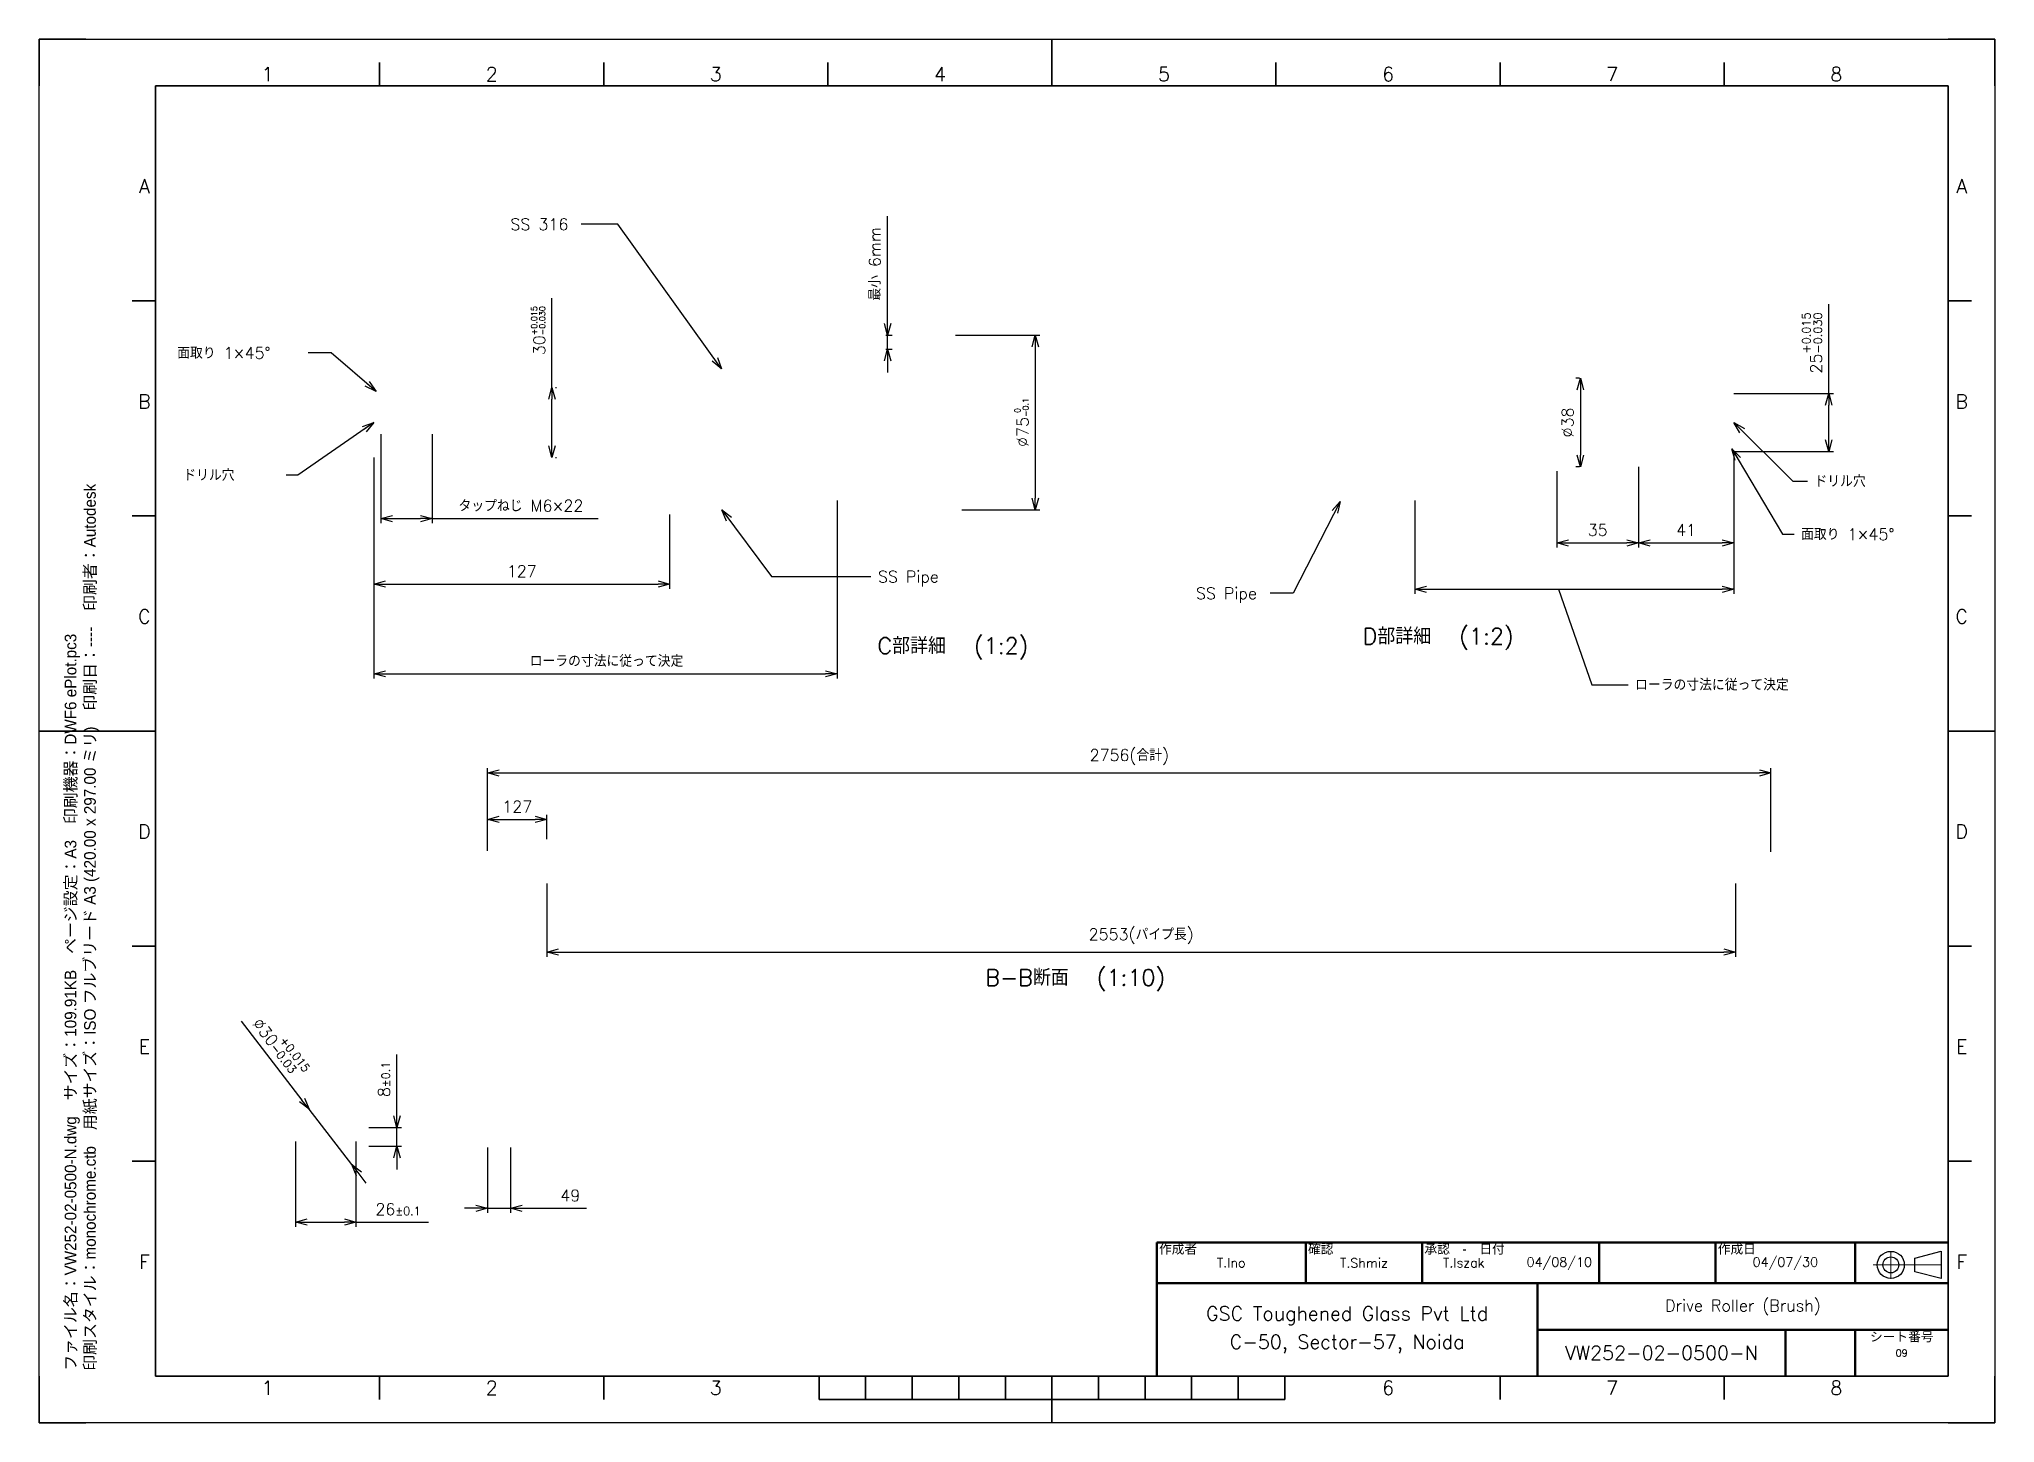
# Paper-space layout 'VW252-02-0500-N' of a CAD drawing. Header units: millimetres. Extents: x -5 to 415, y -5 to 292.
import ezdxf
from ezdxf.enums import TextEntityAlignment as Align

# ---------------------------------------------------------------- set-up
doc = ezdxf.new("R2010")
doc.units = ezdxf.units.MM
doc.header["$PDMODE"] = 2
doc.header["$PDSIZE"] = -3
doc.layers.add('ビューポート', color=1, linetype='Continuous')
doc.layers.add('印刷スタンプ', color=30, linetype='Continuous')
for name, color, linetype, lineweight in [('図枠', 8, 'Continuous', 35), ('寸法', 150, 'Continuous', 25), ('注釈', 150, 'Continuous', 25), ('表題欄', 8, 'Continuous', 35)]:
    doc.layers.add(name, color=color, linetype=linetype, lineweight=lineweight)
doc.layers.get('ビューポート').off()
doc.styles.get("Standard").update_dxf_attribs({"font": 'romans.shx', "bigfont": 'extfont2.shx'})
doc.styles.add('ゴシック', font='MS PGothic.ttf')
doc.dimstyles.new('JIS_25', dxfattribs={"dimscale": 0, "dimtxt": 2.5, "dimasz": 2.5, "dimexe": 1, "dimexo": 1, "dimgap": 1.5, "dimtad": 3, "dimdec": 1, "dimdsep": 46, "dimtxsty": 'Standard', "dimblk": 'OPEN30', "dimcen": 0, "dimclrd": 256, "dimclre": 256, "dimclrt": 179, "dimadec": 0, "dimazin": 2, "dimtp": 0.1, "dimtm": 0.1, "dimtfac": 0.71, "dimtdec": 1, "dimtmove": 0, "dimatfit": 3, "dimldrblk": 'OPEN30', "dimfxl": 1, "dimlwd": -1, "dimlwe": -1, "dimarcsym": 0})

# ---------------------------------------------------------------- blocks, each defined once
blk = doc.blocks.new('表題欄')
at = {"layer": '表題欄', "linetype": 'Continuous', "lineweight": 50}
for p, q in [((0, 28.73), (-170, 28.73)), ((-170, 28.73), (-170, 0)), ((-138, 20), (-138, 28.73)), ((-113, 20), (-113, 28.73)), ((-75, 20), (-75, 28.73)), ((-50, 20), (-50, 28.73)), ((-20, 20), (-20, 28.73)), ((-170, 20), (0, 20)), ((-88.23, 20), (-88.23, 0)), ((0, 10), (-88.23, 10)), ((-35, 0), (-35, 10)), ((-20, 0), (-20, 10))]:
    blk.add_line(p, q, dxfattribs=at).dxf.unprotected_set("ltscale", 0)
at = {"layer": '表題欄', "linetype": 'Continuous', "lineweight": 18}
for p, q in [((-12.35, 26.82), (-12.35, 20.88)), ((-7.22, 23.91), (-16.16, 23.91)), ((-1.57, 23.91), (-7.22, 23.91))]:
    blk.add_line(p, q, dxfattribs=at)
at = {"layer": '表題欄', "lineweight": 25}
for p, q in [((-7.22, 25.38), (-1.57, 26.82)), ((-7.22, 23.91), (-7.22, 25.38)), ((-1.57, 26.82), (-1.57, 23.91)), ((-7.22, 22.44), (-7.22, 23.91)), ((-1.57, 21.01), (-7.22, 22.44)), ((-1.57, 23.91), (-1.57, 21.01))]:
    blk.add_line(p, q, dxfattribs=at).dxf.unprotected_set("ltscale", 0)
for radius in [2.9, 1.71]:
    blk.add_circle((-12.35, 23.91), radius, dxfattribs=at).dxf.unprotected_set("ltscale", 0)
at = {"layer": '表題欄', "color": 179, "lineweight": 5, "char_height": 2}
for s, insert, width, attachment_point, line_spacing_factor in [('{\\fMS PGothic|b0|i0|c128|p17;作成者}', (-169.5, 28.33), 26.9559, 1, 0.856083), ('{\\fMS PGothic|b0|i0|c128|p17;確認}', (-137.5, 28.33), 26.0627, 1, 0.856083), ('{\\fMS PGothic|b0|i0|c128|p17;承認\u3000-\u3000日付}', (-112.5, 28.33), 41.7838, 1, 0.846), ('{\\fMS PGothic|b0|i0|c128|p17;作成日}', (-49.5, 28.33), 14.5, 1, 0.856083), ('{\\fMS PGothic|b0|i0|c128|p17;シート番号}', (-10, 9.5), 19, 2, 0.856083)]:
    blk.add_mtext(s, dxfattribs=dict(at, insert=insert, width=width, attachment_point=attachment_point, line_spacing_factor=line_spacing_factor))
at = {"layer": '表題欄', "color": 179, "flags": 8}
for tag, height, p in [('DRAWN', 2.5, (-154, 24.36)), ('CHECK', 2.5, (-125.5, 24.36)), ('APPROVE', 2.5, (-104.06, 24.36)), ('APDATE', 2.5, (-83.55, 24.36)), ('DATE', 2.5, (-35, 24.36)), ('PROJECTNAME1', 3.5, (-129.12, 13)), ('DWGNAME', 3.5, (-44.12, 15)), ('PROJECTNAME2', 3.5, (-129.12, 7)), ('DWGNO', 3.5, (-61.62, 5)), ('SHEET', 2, (-10, 5))]:
    blk.add_attdef(tag, text='', height=height, dxfattribs=at).set_placement(p, align=Align.MIDDLE)
blk = doc.blocks.new('図枠')
at = {"layer": '図枠'}
for p, q in [((0, 297), (10, 297)), ((0, 287), (0, 297)), ((410, 297), (420, 297)), ((420, 297), (420, 287)), ((25, 10), (25, 287)), ((25, 287), (410, 287)), ((410, 287), (410, 10)), ((0, 0), (0, 10)), ((410, 10), (25, 10)), ((420, 10), (420, 0)), ((10, 0), (0, 0)), ((420, 0), (410, 0))]:
    blk.add_line(p, q, dxfattribs=at)
at = {"layer": '図枠', "lineweight": 25}
for p, q in [((0, 297), (420, 297)), ((0, 0), (0, 297)), ((420, 297), (420, 0)), ((420, 0), (0, 0))]:
    blk.add_line(p, q, dxfattribs=at)
at = {"layer": '図枠', "lineweight": 35}
for p, q in [((217.5, 287), (217.5, 297)), ((73.12, 287), (73.12, 292)), ((121.25, 287), (121.25, 292)), ((169.38, 287), (169.38, 292)), ((265.62, 287), (265.62, 292)), ((313.75, 287), (313.75, 292)), ((361.88, 287), (361.88, 292)), ((25, 240.83), (20, 240.83)), ((410, 240.83), (415, 240.83)), ((25, 194.67), (20, 194.67)), ((410, 194.67), (415, 194.67)), ((25, 148.5), (0, 148.5)), ((410, 148.5), (420, 148.5)), ((25, 102.33), (20, 102.33)), ((410, 102.33), (415, 102.33)), ((25, 56.17), (20, 56.17)), ((410, 56.17), (415, 56.17)), ((73.12, 10), (73.12, 5)), ((121.25, 10), (121.25, 5)), ((167.5, 5), (167.5, 10)), ((177.5, 5), (177.5, 10)), ((187.5, 5), (187.5, 10)), ((197.5, 5), (197.5, 10)), ((207.5, 5), (207.5, 10)), ((217.5, 10), (217.5, 0)), ((227.5, 5), (227.5, 10)), ((237.5, 5), (237.5, 10)), ((247.5, 5), (247.5, 10)), ((257.5, 5), (257.5, 10)), ((267.5, 5), (267.5, 10)), ((313.75, 10), (313.75, 5)), ((361.88, 10), (361.88, 5)), ((167.5, 5), (267.5, 5))]:
    blk.add_line(p, q, dxfattribs=at)
at = {"layer": '図枠', "color": 179, "lineweight": 25}
for s, p in [('1', (49.06, 288)), ('2', (97.19, 288)), ('3', (145.31, 288)), ('4', (193.44, 288)), ('5', (241.56, 288)), ('6', (289.69, 288)), ('7', (337.81, 288)), ('8', (385.94, 288)), ('A', (22.61, 263.92)), ('A', (412.87, 263.92)), ('B', (22.61, 217.75)), ('B', (412.87, 217.75)), ('C', (22.61, 171.58)), ('C', (412.87, 171.58)), ('D', (22.61, 125.42)), ('D', (412.87, 125.42)), ('E', (22.61, 79.25)), ('E', (412.87, 79.25)), ('F', (22.61, 33.08)), ('F', (412.87, 33.08)), ('1', (49.06, 6.02)), ('2', (97.19, 6.02)), ('3', (145.31, 6.02)), ('6', (289.69, 6.02)), ('7', (337.81, 6.02)), ('8', (385.94, 6.02))]:
    blk.add_text(s, height=3, dxfattribs=at).set_placement(p, align=Align.CENTER)
blk = doc.blocks.new('ビュータイトル')
at = {"color": 7, "flags": 8}
blk.add_attdef('VIEWTITLE', text='', height=3.5, dxfattribs=at).set_placement((24.98, -4.7), align=Align.BOTTOM_RIGHT)
blk.add_attdef('VIEWPORTSCALE', text='', height=3.5, dxfattribs=at).set_placement((31, -4.7), align=Align.BOTTOM_LEFT)
blk = doc.blocks.new('_Open30')
at = {"color": 0, "linetype": 'ByBlock', "lineweight": -2}
for p, q in [((-1, 0.27), (0, 0)), ((0, 0), (-1, -0.27)), ((0, 0), (-1, 0))]:
    blk.add_line(p, q, dxfattribs=at)
blk = doc.blocks.new('*D5')
at = {"layer": 'Defpoints', "color": 0}
for p in [(68.41, 208.22), (79.41, 208.22), (79.41, 189.09)]:
    blk.add_point(p, dxfattribs=at)
at = {"layer": '寸法'}
for p, q in [((68.41, 207.22), (68.41, 188.09)), ((79.41, 207.22), (79.41, 188.09)), ((70.91, 189.09), (76.91, 189.09)), ((79.41, 189.09), (115.05, 189.09))]:
    blk.add_line(p, q, dxfattribs=at)
at = {"layer": '寸法', "xscale": 2.5, "yscale": 2.5, "zscale": 2.5, "rotation": 180}
blk.add_blockref('_Open30', (68.41, 189.09), dxfattribs=at)
at = {"layer": '寸法', "xscale": 2.5, "yscale": 2.5, "zscale": 2.5}
blk.add_blockref('_Open30', (79.41, 189.09), dxfattribs=at)
at = {"layer": '寸法', "color": 179, "insert": (98.48, 191.84), "char_height": 2.5, "attachment_point": 5}
blk.add_mtext('タップねじ M6×22', dxfattribs=at)
blk = doc.blocks.new('*D6')
at = {"layer": 'Defpoints', "color": 0}
for p in [(66.91, 203.22), (130.41, 190.97), (130.41, 175.05)]:
    blk.add_point(p, dxfattribs=at)
at = {"layer": '寸法'}
for p, q in [((66.91, 202.22), (66.91, 174.05)), ((130.41, 189.97), (130.41, 174.05)), ((69.41, 175.05), (127.91, 175.05))]:
    blk.add_line(p, q, dxfattribs=at)
at = {"layer": '寸法', "xscale": 2.5, "yscale": 2.5, "zscale": 2.5, "rotation": 180}
blk.add_blockref('_Open30', (66.91, 175.05), dxfattribs=at)
at = {"layer": '寸法', "xscale": 2.5, "yscale": 2.5, "zscale": 2.5}
blk.add_blockref('_Open30', (130.41, 175.05), dxfattribs=at)
at = {"layer": '寸法', "color": 179, "insert": (98.66, 177.8), "char_height": 2.5, "attachment_point": 5}
blk.add_mtext('127', dxfattribs=at)
blk = doc.blocks.new('*D7')
at = {"layer": 'Defpoints', "color": 0}
for p in [(66.91, 203.22), (166.41, 193.97), (166.41, 155.77)]:
    blk.add_point(p, dxfattribs=at)
at = {"layer": '寸法'}
for p, q in [((66.91, 202.22), (66.91, 154.77)), ((166.41, 192.97), (166.41, 154.77)), ((69.41, 155.77), (163.91, 155.77))]:
    blk.add_line(p, q, dxfattribs=at)
at = {"layer": '寸法', "xscale": 2.5, "yscale": 2.5, "zscale": 2.5, "rotation": 180}
blk.add_blockref('_Open30', (66.91, 155.77), dxfattribs=at)
at = {"layer": '寸法', "xscale": 2.5, "yscale": 2.5, "zscale": 2.5}
blk.add_blockref('_Open30', (166.41, 155.77), dxfattribs=at)
at = {"layer": '寸法', "color": 179, "insert": (116.84, 158.52), "char_height": 2.5, "attachment_point": 5}
blk.add_mtext('ローラの寸法に従って決定', dxfattribs=at)
blk = doc.blocks.new('*D8')
at = {"layer": 'Defpoints', "color": 0}
for p in [(104.92, 217.22), (105.14, 217.22), (104.92, 202.22)]:
    blk.add_point(p, dxfattribs=at)
at = {"layer": '寸法'}
for p, q in [((105.14, 217.22), (105.14, 236.37)), ((105.14, 204.72), (105.14, 214.72)), ((105.92, 217.22), (106.14, 217.22)), ((105.92, 202.22), (106.14, 202.22))]:
    blk.add_line(p, q, dxfattribs=at)
at = {"layer": '寸法', "xscale": 2.5, "yscale": 2.5, "zscale": 2.5}
for p, rotation in [((105.14, 217.22), 90), ((105.14, 202.22), 270)]:
    blk.add_blockref('_Open30', p, dxfattribs=dict(at, rotation=rotation))
at = {"layer": '寸法', "color": 179, "insert": (102.18, 229.42), "char_height": 2.5, "attachment_point": 5, "rotation": 90}
blk.add_mtext('30{\\H1.250000;\\S+0.015^ -0.030;}', dxfattribs=at)
blk = doc.blocks.new('*D9')
at = {"layer": 'Defpoints', "color": 0}
for p in [(190.81, 228.47), (192.18, 190.97), (208.93, 190.97)]:
    blk.add_point(p, dxfattribs=at)
at = {"layer": '寸法'}
for p, q in [((191.81, 228.47), (209.93, 228.47)), ((208.93, 225.97), (208.93, 193.47)), ((193.18, 190.97), (209.93, 190.97))]:
    blk.add_line(p, q, dxfattribs=at)
at = {"layer": '寸法', "xscale": 2.5, "yscale": 2.5, "zscale": 2.5}
for p, rotation in [((208.93, 228.47), 90), ((208.93, 190.97), 270)]:
    blk.add_blockref('_Open30', p, dxfattribs=dict(at, rotation=rotation))
at = {"layer": '寸法', "color": 179, "insert": (205.98, 209.72), "char_height": 2.5, "attachment_point": 5, "rotation": 90}
blk.add_mtext('%%c75{\\H1.250000;\\S 0^ -0.1;}', dxfattribs=at)
blk = doc.blocks.new('*D10')
at = {"layer": 'Defpoints', "color": 0}
for p in [(320.95, 200.24), (338.45, 201.22), (338.45, 183.88)]:
    blk.add_point(p, dxfattribs=at)
at = {"layer": '寸法'}
for p, q in [((320.95, 199.24), (320.95, 182.88)), ((338.45, 200.22), (338.45, 182.88)), ((323.45, 183.88), (335.95, 183.88))]:
    blk.add_line(p, q, dxfattribs=at)
at = {"layer": '寸法', "xscale": 2.5, "yscale": 2.5, "zscale": 2.5, "rotation": 180}
blk.add_blockref('_Open30', (320.95, 183.88), dxfattribs=at)
at = {"layer": '寸法', "xscale": 2.5, "yscale": 2.5, "zscale": 2.5}
blk.add_blockref('_Open30', (338.45, 183.88), dxfattribs=at)
at = {"layer": '寸法', "color": 179, "insert": (329.7, 186.63), "char_height": 2.5, "attachment_point": 5}
blk.add_mtext('35', dxfattribs=at)
blk = doc.blocks.new('*D11')
at = {"layer": 'Defpoints', "color": 0}
for p in [(358.95, 204.47), (338.45, 201.22), (358.95, 183.88)]:
    blk.add_point(p, dxfattribs=at)
at = {"layer": '寸法'}
for p, q in [((358.95, 203.47), (358.95, 182.88)), ((338.45, 200.22), (338.45, 182.88)), ((340.95, 183.88), (356.45, 183.88))]:
    blk.add_line(p, q, dxfattribs=at)
at = {"layer": '寸法', "xscale": 2.5, "yscale": 2.5, "zscale": 2.5, "rotation": 180}
blk.add_blockref('_Open30', (338.45, 183.88), dxfattribs=at)
at = {"layer": '寸法', "xscale": 2.5, "yscale": 2.5, "zscale": 2.5}
blk.add_blockref('_Open30', (358.95, 183.88), dxfattribs=at)
at = {"layer": '寸法', "color": 179, "insert": (348.7, 186.63), "char_height": 2.5, "attachment_point": 5}
blk.add_mtext('41', dxfattribs=at)
blk = doc.blocks.new('*D12')
at = {"layer": 'Defpoints', "color": 0}
for p in [(326.78, 219.22), (326, 200.22), (326.78, 200.22)]:
    blk.add_point(p, dxfattribs=at)
at = {"layer": '寸法'}
for p, q in [((325.78, 219.22), (325, 219.22)), ((326, 216.72), (326, 202.72)), ((325.78, 200.22), (325, 200.22))]:
    blk.add_line(p, q, dxfattribs=at)
at = {"layer": '寸法', "xscale": 2.5, "yscale": 2.5, "zscale": 2.5}
for p, rotation in [((326, 219.22), 90), ((326, 200.22), 270)]:
    blk.add_blockref('_Open30', p, dxfattribs=dict(at, rotation=rotation))
at = {"layer": '寸法', "color": 179, "insert": (323.25, 209.72), "char_height": 2.5, "attachment_point": 5, "rotation": 90}
blk.add_mtext('%%c38', dxfattribs=at)
blk = doc.blocks.new('*D13')
at = {"layer": 'Defpoints', "color": 0}
for p in [(175.85, 228.47), (177.22, 228.47), (175.85, 225.47)]:
    blk.add_point(p, dxfattribs=at)
at = {"layer": '寸法'}
for p, q in [((177.22, 230.97), (177.22, 254.02)), ((176.85, 228.47), (178.22, 228.47)), ((177.22, 225.47), (177.22, 228.47)), ((176.85, 225.47), (178.22, 225.47)), ((177.22, 222.97), (177.22, 220.47))]:
    blk.add_line(p, q, dxfattribs=at)
at = {"layer": '寸法', "xscale": 2.5, "yscale": 2.5, "zscale": 2.5}
for p, rotation in [((177.22, 228.47), 270), ((177.22, 225.47), 90)]:
    blk.add_blockref('_Open30', p, dxfattribs=dict(at, rotation=rotation))
at = {"layer": '寸法', "color": 179, "insert": (174.47, 243.75), "char_height": 2.5, "attachment_point": 5, "rotation": 90}
blk.add_mtext('最小 6mm', dxfattribs=at)
blk = doc.blocks.new('*D14')
at = {"layer": 'Defpoints', "color": 0}
for p in [(104.02, 124.51), (104.02, 119.28), (91.32, 116.76)]:
    blk.add_point(p, dxfattribs=at)
at = {"layer": '寸法'}
for p, q in [((91.32, 117.76), (91.32, 125.51)), ((93.82, 124.51), (101.52, 124.51)), ((104.02, 120.28), (104.02, 125.51))]:
    blk.add_line(p, q, dxfattribs=at)
at = {"layer": '寸法', "xscale": 2.5, "yscale": 2.5, "zscale": 2.5, "rotation": 180}
blk.add_blockref('_Open30', (91.32, 124.51), dxfattribs=at)
at = {"layer": '寸法', "xscale": 2.5, "yscale": 2.5, "zscale": 2.5}
blk.add_blockref('_Open30', (104.02, 124.51), dxfattribs=at)
at = {"layer": '寸法', "color": 179, "insert": (97.67, 127.26), "char_height": 2.5, "attachment_point": 5}
blk.add_mtext('127', dxfattribs=at)
blk = doc.blocks.new('*D15')
at = {"layer": 'Defpoints', "color": 0}
for p in [(366.92, 134.51), (91.32, 116.76), (366.92, 116.58)]:
    blk.add_point(p, dxfattribs=at)
at = {"layer": '寸法'}
for p, q in [((91.32, 117.76), (91.32, 135.51)), ((93.82, 134.51), (364.42, 134.51)), ((366.92, 117.58), (366.92, 135.51))]:
    blk.add_line(p, q, dxfattribs=at)
at = {"layer": '寸法', "xscale": 2.5, "yscale": 2.5, "zscale": 2.5, "rotation": 180}
blk.add_blockref('_Open30', (91.32, 134.51), dxfattribs=at)
at = {"layer": '寸法', "xscale": 2.5, "yscale": 2.5, "zscale": 2.5}
blk.add_blockref('_Open30', (366.92, 134.51), dxfattribs=at)
at = {"layer": '寸法', "color": 179, "insert": (229.12, 137.91), "char_height": 2.5, "attachment_point": 5}
blk.add_mtext('2756(合計)', dxfattribs=at)
blk = doc.blocks.new('*D16')
at = {"layer": 'Defpoints', "color": 0}
for p in [(104.02, 111.78), (359.32, 111.78), (359.32, 96.05)]:
    blk.add_point(p, dxfattribs=at)
at = {"layer": '寸法'}
for p, q in [((104.02, 110.78), (104.02, 95.05)), ((359.32, 110.78), (359.32, 95.05)), ((106.52, 96.05), (356.82, 96.05))]:
    blk.add_line(p, q, dxfattribs=at)
at = {"layer": '寸法', "xscale": 2.5, "yscale": 2.5, "zscale": 2.5, "rotation": 180}
blk.add_blockref('_Open30', (104.02, 96.05), dxfattribs=at)
at = {"layer": '寸法', "xscale": 2.5, "yscale": 2.5, "zscale": 2.5}
blk.add_blockref('_Open30', (359.32, 96.05), dxfattribs=at)
at = {"layer": '寸法', "color": 179, "insert": (231.67, 99.45), "char_height": 2.5, "attachment_point": 5}
blk.add_mtext('2553(パイプ長)', dxfattribs=at)
blk = doc.blocks.new('*D17')
at = {"layer": 'Defpoints', "color": 0}
for p in [(50.05, 56.38), (63.05, 56.38), (63.05, 38.1)]:
    blk.add_point(p, dxfattribs=at)
at = {"layer": '寸法'}
for p, q in [((50.05, 55.38), (50.05, 37.1)), ((63.05, 55.38), (63.05, 37.1)), ((52.55, 38.1), (60.55, 38.1)), ((63.05, 38.1), (78.62, 38.1))]:
    blk.add_line(p, q, dxfattribs=at)
at = {"layer": '寸法', "xscale": 2.5, "yscale": 2.5, "zscale": 2.5, "rotation": 180}
blk.add_blockref('_Open30', (50.05, 38.1), dxfattribs=at)
at = {"layer": '寸法', "xscale": 2.5, "yscale": 2.5, "zscale": 2.5}
blk.add_blockref('_Open30', (63.05, 38.1), dxfattribs=at)
at = {"layer": '寸法', "color": 179, "insert": (72.09, 40.85), "char_height": 2.5, "attachment_point": 5}
blk.add_mtext('26{\\H1.775000;±0.1}', dxfattribs=at)
blk = doc.blocks.new('*D18')
at = {"layer": 'Defpoints', "color": 0}
for p in [(64.78, 58.38), (71.83, 58.38), (64.78, 54.38)]:
    blk.add_point(p, dxfattribs=at)
at = {"layer": '寸法'}
for p, q in [((71.83, 60.88), (71.83, 74.06)), ((65.78, 58.38), (72.83, 58.38)), ((71.83, 54.38), (71.83, 58.38)), ((65.78, 54.38), (72.83, 54.38)), ((71.83, 51.88), (71.83, 49.38))]:
    blk.add_line(p, q, dxfattribs=at)
at = {"layer": '寸法', "xscale": 2.5, "yscale": 2.5, "zscale": 2.5}
for p, rotation in [((71.83, 58.38), 270), ((71.83, 54.38), 90)]:
    blk.add_blockref('_Open30', p, dxfattribs=dict(at, rotation=rotation))
at = {"layer": '寸法', "color": 179, "insert": (69.08, 68.72), "char_height": 2.5, "attachment_point": 5, "rotation": 90}
blk.add_mtext('8{\\H1.775000;±0.1}', dxfattribs=at)
blk = doc.blocks.new('*D19')
at = {"layer": 'Defpoints', "color": 0}
for p in [(52.97, 62.31), (62.14, 50.44)]:
    blk.add_point(p, dxfattribs=at)
at = {"layer": '寸法'}
for p, q in [((38.38, 81.22), (51.44, 64.29)), ((62.14, 50.44), (52.97, 62.31)), ((63.66, 48.46), (65.19, 46.48))]:
    blk.add_line(p, q, dxfattribs=at)
at = {"layer": '寸法', "xscale": 2.5, "yscale": 2.5, "zscale": 2.5}
for p, rotation in [((52.97, 62.31), 307.6581759637098), ((62.14, 50.44), 127.6581759637098)]:
    blk.add_blockref('_Open30', p, dxfattribs=dict(at, rotation=rotation))
at = {"layer": '寸法', "color": 179, "insert": (46.98, 75.93), "char_height": 2.5, "attachment_point": 5, "rotation": 307.6582}
blk.add_mtext('∅30{\\H1.775000;\\S+0.015^ -0.03;}', dxfattribs=at)
blk = doc.blocks.new('*D20')
at = {"layer": 'Defpoints', "color": 0}
for p in [(91.32, 55.08), (96.22, 55.08), (96.22, 41.05)]:
    blk.add_point(p, dxfattribs=at)
at = {"layer": '寸法'}
for p, q in [((91.32, 54.08), (91.32, 40.05)), ((96.22, 54.08), (96.22, 40.05)), ((88.82, 41.05), (86.32, 41.05)), ((91.32, 41.05), (96.22, 41.05)), ((98.72, 41.05), (112.52, 41.05))]:
    blk.add_line(p, q, dxfattribs=at)
at = {"layer": '寸法', "xscale": 2.5, "yscale": 2.5, "zscale": 2.5}
blk.add_blockref('_Open30', (91.32, 41.05), dxfattribs=at)
at = {"layer": '寸法', "xscale": 2.5, "yscale": 2.5, "zscale": 2.5, "rotation": 180}
blk.add_blockref('_Open30', (96.22, 41.05), dxfattribs=at)
at = {"layer": '寸法', "color": 179, "insert": (109.06, 43.8), "char_height": 2.5, "attachment_point": 5}
blk.add_mtext('49', dxfattribs=at)
blk = doc.blocks.new('*D21')
at = {"layer": 'Defpoints', "color": 0}
for p in [(357.95, 215.97), (379.31, 215.97), (357.95, 203.47)]:
    blk.add_point(p, dxfattribs=at)
at = {"layer": '寸法'}
for p, q in [((379.31, 215.97), (379.31, 235.09)), ((358.95, 215.97), (380.31, 215.97)), ((379.31, 205.97), (379.31, 213.47)), ((358.95, 203.47), (380.31, 203.47))]:
    blk.add_line(p, q, dxfattribs=at)
at = {"layer": '寸法', "xscale": 2.5, "yscale": 2.5, "zscale": 2.5}
for p, rotation in [((379.31, 215.97), 90), ((379.31, 203.47), 270)]:
    blk.add_blockref('_Open30', p, dxfattribs=dict(at, rotation=rotation))
at = {"layer": '寸法', "color": 179, "insert": (375.74, 226.78), "char_height": 2.5, "attachment_point": 5, "rotation": 90}
blk.add_mtext('25{\\H1.775000;\\S+0.015^ -0.030;}', dxfattribs=at)
blk = doc.blocks.new('*D22')
at = {"layer": 'Defpoints', "color": 0}
for p in [(358.95, 204.47), (290.45, 193.97), (358.95, 173.93)]:
    blk.add_point(p, dxfattribs=at)
at = {"layer": '寸法'}
for p, q in [((358.95, 203.47), (358.95, 172.93)), ((290.45, 192.97), (290.45, 172.93)), ((292.95, 173.93), (356.45, 173.93))]:
    blk.add_line(p, q, dxfattribs=at)
at = {"layer": '寸法', "xscale": 2.5, "yscale": 2.5, "zscale": 2.5, "rotation": 180}
blk.add_blockref('_Open30', (290.45, 173.93), dxfattribs=at)
at = {"layer": '寸法', "xscale": 2.5, "yscale": 2.5, "zscale": 2.5}
blk.add_blockref('_Open30', (358.95, 173.93), dxfattribs=at)

psp = doc.layouts.new('VW252-02-0500-N')

# ---------------------------------------------------------------- block references
psp.add_blockref('図枠', (-5, -5))
ref = psp.add_blockref('表題欄', (405, 5))
ref.add_attrib('PROJECTNAME1', 'GSC Toughened Glass Pvt Ltd', dxfattribs={"layer": '表題欄', "color": 179, "height": 3}).set_placement((275.884, 18), align=Align.MIDDLE)
ref.add_attrib('PROJECTNAME2', 'C-50, Sector-57, Noida', dxfattribs={"layer": '表題欄', "color": 179, "height": 3}).set_placement((275.884, 12), align=Align.MIDDLE)
ref.add_attrib('DRAWN', 'T.Ino', dxfattribs={"layer": '表題欄', "color": 179, "height": 2}).set_placement((251, 29.363), align=Align.MIDDLE)
ref.add_attrib('CHECK', 'T.Shmiz', dxfattribs={"layer": '表題欄', "color": 179, "height": 2}).set_placement((279.5, 29.363), align=Align.MIDDLE)
ref.add_attrib('APPROVE', 'T.Iszak', dxfattribs={"layer": '表題欄', "color": 179, "height": 2}).set_placement((300.942, 29.363), align=Align.MIDDLE)
ref.add_attrib('DATE', '04/07/30', dxfattribs={"layer": '表題欄', "color": 179, "height": 2}).set_placement((370, 29.363), align=Align.MIDDLE)
ref.add_attrib('SHEET', '09', dxfattribs={"layer": '表題欄', "color": 179, "height": 1.5}).set_placement((395, 10), align=Align.MIDDLE)
ref.add_attrib('APDATE', '04/08/10', dxfattribs={"layer": '表題欄', "color": 179, "height": 2}).set_placement((321.454, 29.363), align=Align.MIDDLE)
ref.add_attrib('DWGNAME', 'Drive Roller (Brush)', dxfattribs={"layer": '表題欄', "color": 179, "height": 2.5}).set_placement((360.884, 20), align=Align.MIDDLE)
ref.add_attrib('DWGNO', 'VW252-02-0500-N', dxfattribs={"layer": '表題欄', "color": 179, "height": 3}).set_placement((343.384, 10), align=Align.MIDDLE)
at = {"layer": '寸法'}
psp.add_blockref('ビュータイトル', (191.128, 92.486), dxfattribs=at).add_auto_attribs({'VIEWTITLE': 'B-B断面', 'VIEWPORTSCALE': '(1:10)'})
at = {"layer": '注釈'}
for p, values in [((164.758, 163.693), {'VIEWTITLE': 'C部詳細', 'VIEWPORTSCALE': '(1:2)'}), ((268.957, 165.743), {'VIEWTITLE': 'D部詳細', 'VIEWPORTSCALE': '(1:2)'})]:
    psp.add_blockref('ビュータイトル', p, dxfattribs=at).add_auto_attribs(values)

# ---------------------------------------------------------------- texts
at = {"layer": '印刷スタンプ', "insert": (0.498, 6.184), "char_height": 2.5, "width": 604.10065, "attachment_point": 1, "rotation": 90, "style": 'ゴシック'}
psp.add_mtext('ファイル名：VW252-02-0500-N.dwg\u3000サイズ：109.91KB\u3000ページ設定：A3\u3000印刷機器：DWF6 ePlot.pc3\\P印刷スタイル：monochrome.ctb\u3000用紙サイズ：ISO フルブリード A3 (420.00 x 297.00 ミリ)\u3000印刷日：----\u3000印刷者：Autodesk', dxfattribs=at)
at = {"layer": '寸法', "color": 179, "char_height": 2.5, "attachment_point": 1}
for s, insert in [('SS 316', (96.227, 253.506)), ('面取り 1×45°', (24.652, 225.884)), ('ドリル穴', (25.962, 199.684)), ('ドリル穴', (376.253, 198.366)), ('面取り 1×45°', (373.385, 186.979)), ('SS Pipe', (175.138, 177.881)), ('SS Pipe', (243.44, 174.309)), ('ローラの寸法に従って決定', (337.739, 154.682))]:
    psp.add_mtext(s, dxfattribs=dict(at, insert=insert))

# ---------------------------------------------------------------- dimensions: what is measured, and where the dimension line sits
at = {"layer": '寸法'}
for base, p1, p2, text, override, picture, middle in [((177.224, 228.474), (175.851, 225.474), (175.851, 228.474), '最小 <>mm', {"dimscale": 1, "dimlfac": -2, "dimse1": 0, "dimse2": 0}, '*D13', (174.474, 243.748)), ((325.996, 200.224), (326.776, 219.224), (326.776, 200.224), '%%c<>', {"dimscale": 1, "dimlfac": -2}, '*D12', (323.246, 209.724))]:
    dim = psp.add_linear_dim(base=base, p1=p1, p2=p2, angle=90, text=text, dimstyle='JIS_25', override=override, dxfattribs=at)
    dim.commit()
    dim.dimension.update_dxf_attribs({"geometry": picture, "text_midpoint": middle})
dim = psp.add_linear_dim(base=(105.141, 217.224), p1=(104.922, 202.224), p2=(104.922, 217.224), angle=90, dimstyle='JIS_25', override={"dimscale": 1, "dimgap": 1.5, "dimlfac": -2, "dimse2": 0, "dimtol": 1, "dimlim": 0, "dimtp": 0.015, "dimtm": 0.03, "dimtfac": 0.5, "dimtdec": 3, "dimtzin": 0}, dxfattribs=at)
dim.commit()
dim.dimension.update_dxf_attribs({"geometry": '*D8', "text_midpoint": (105.141, 229.42), "dimtype": 160})
for base, p1, p2, override, picture, middle in [((379.307, 215.974), (357.95, 203.474), (357.95, 215.974), {"dimscale": 1, "dimgap": 1.5, "dimtad": 3, "dimlfac": -2, "dimtol": 1, "dimlim": 0, "dimtp": 0.015, "dimtm": 0.03, "dimtdec": 3, "dimtzin": 0}, '*D21', (375.736, 226.783)), ((208.934, 190.974), (190.811, 228.474), (192.185, 190.974), {"dimscale": 1, "dimgap": 1.5, "dimlfac": -2, "dimpost": '%%c<>', "dimtol": 1, "dimlim": 0, "dimtp": 0, "dimtm": 0.1, "dimtfac": 0.5, "dimtdec": 3, "dimtzin": 8}, '*D9', (205.976, 209.724)), ((71.83, 58.377), (64.782, 54.377), (64.782, 58.377), {"dimscale": 1, "dimgap": 1.5, "dimlfac": -2, "dimtol": 1, "dimlim": 0, "dimtm": 0.1, "dimtdec": 3, "dimtzin": 8}, '*D18', (69.08, 68.721))]:
    dim = psp.add_linear_dim(base=base, p1=p1, p2=p2, angle=90, dimstyle='JIS_25', override=override, dxfattribs=at)
    dim.commit()
    dim.dimension.update_dxf_attribs({"geometry": picture, "text_midpoint": middle})
for base, p1, p2, text, picture, middle in [((79.408, 189.086), (68.408, 208.224), (79.408, 208.224), 'タップねじ M6×<>', '*D5', (98.48, 189.086)), ((166.408, 155.772), (66.908, 203.224), (166.408, 193.974), 'ローラの寸法に従って決定', '*D7', (116.84, 155.772))]:
    dim = psp.add_linear_dim(base=base, p1=p1, p2=p2, text=text, dimstyle='JIS_25', override={"dimscale": 1, "dimlfac": -2}, dxfattribs=at)
    dim.commit()
    dim.dimension.update_dxf_attribs({"geometry": picture, "text_midpoint": middle, "dimtype": 160})
for base, p1, p2, override, picture, middle in [((130.408, 175.054), (66.908, 203.224), (130.408, 190.974), {"dimscale": 1, "dimlfac": -2}, '*D6', (98.658, 177.804)), ((358.95, 183.879), (338.45, 201.224), (358.95, 204.474), {"dimscale": 1, "dimlfac": -2, "dimtmove": 1}, '*D11', (348.7, 186.629)), ((338.45, 183.879), (320.95, 200.24), (338.45, 201.224), {"dimscale": 1, "dimlfac": -2}, '*D10', (329.7, 186.629)), ((104.019, 124.506), (91.319, 116.763), (104.019, 119.276), {"dimscale": 1, "dimlfac": -10}, '*D14', (97.669, 127.256)), ((63.053, 38.101), (50.053, 56.377), (63.053, 56.377), {"dimscale": 1, "dimgap": 1.5, "dimlfac": -2, "dimtol": 1, "dimlim": 0, "dimtm": 0.1, "dimtzin": 8}, '*D17', (72.087, 40.851))]:
    dim = psp.add_linear_dim(base=base, p1=p1, p2=p2, dimstyle='JIS_25', override=override, dxfattribs=at)
    dim.commit()
    dim.dimension.update_dxf_attribs({"geometry": picture, "text_midpoint": middle})
for base, p1, p2, text, override, picture, middle in [((358.95, 173.932), (290.45, 193.974), (358.95, 204.474), ' ', {"dimscale": 1, "dimlfac": -2}, '*D22', (324.7, 173.932)), ((366.919, 134.506), (91.319, 116.763), (366.919, 116.576), '<>(合計)', {"dimscale": 1, "dimlfac": -10}, '*D15', (229.119, 137.91)), ((359.319, 96.047), (104.019, 111.776), (359.319, 111.776), '<>(パイプ長)', {"dimscale": 1, "dimlfac": -10}, '*D16', (231.669, 99.452))]:
    dim = psp.add_linear_dim(base=base, p1=p1, p2=p2, text=text, dimstyle='JIS_25', override=override, dxfattribs=at)
    dim.commit()
    dim.dimension.update_dxf_attribs({"geometry": picture, "text_midpoint": middle})
dim = psp.add_diameter_dim_2p(p1=(62.135, 50.44), p2=(52.971, 62.315), dimstyle='JIS_25', override={"dimscale": 1, "dimgap": 1.5, "dimlfac": -2, "dimtol": 1, "dimlim": 0, "dimtp": 0.015, "dimtm": 0.03, "dimtdec": 3}, dxfattribs=at)
dim.commit()
dim.dimension.update_dxf_attribs({"geometry": '*D19', "text_midpoint": (46.976, 75.928)})
dim = psp.add_linear_dim(base=(96.219, 41.051), p1=(91.319, 55.077), p2=(96.219, 55.077), dimstyle='JIS_25', override={"dimscale": 1, "dimlfac": -10}, dxfattribs=at)
dim.commit()
dim.dimension.update_dxf_attribs({"geometry": '*D20', "text_midpoint": (109.059, 41.051), "dimtype": 160})

# ---------------------------------------------------------------- leaders
at = {"layer": '寸法', "annotation_type": 0, "has_hookline": 1}
for points, override, hookline_direction, text_width in [([(141.565, 221.208), (119.302, 252.256), (111.417, 252.256)], {"dimscale": 1, "dimtad": 0}, 1, 13.69), ([(67.353, 216.375), (57.692, 224.634), (52.795, 224.634)], {"dimscale": 1, "dimtad": 0}, 1, 23.976), ([(66.908, 209.724), (50.557, 198.434), (48.057, 198.434)], {"dimscale": 1, "dimtad": 0}, 1, 11.333), ([(358.95, 209.724), (371.605, 197.116), (374.753, 197.116)], {"dimscale": 1, "dimtad": 0}, 0, 11.333), ([(358.511, 204.035), (369.385, 185.729), (371.885, 185.729)], {"dimscale": 1, "dimtad": 0}, 0, 23.976), ([(141.635, 190.974), (152.303, 176.631), (173.638, 176.631)], {"dimscale": 1, "dimtad": 0}, 0, 14.405), ([(274.398, 192.765), (264.276, 173.059), (259.345, 173.059)], {"dimscale": 1, "dimtad": 0}, 1, 14.405), ([(321.263, 173.932), (328.425, 153.432), (336.239, 153.432)], {"dimscale": 1, "dimtad": 0, "dimldrblk": 'None'}, 0, 35.333)]:
    psp.add_leader(points, dimstyle='JIS_25', override=override, dxfattribs=dict(at, hookline_direction=hookline_direction, text_width=text_width))

# ---------------------------------------------------------------- viewports
at = {"layer": 'ビューポート'}
for center, size, view_center_point, view_height, status in [((302.907, 216.223), (190.372, 142.72758), (6020.45, 4439.759), 285.45516, 3), ((226.617, 116.374), (306.093, 47.777), (6849.389, 4066.947), 477.76997, 4), ((235.906, 58.658), (321.693, 90.85316), (6631.191, 3065.861), 908.5316, 5), ((59.936, 54.057), (50.878, 42.24091), (4727.515, 3035.974), 84.48182, 6)]:
    vp = psp.add_viewport(center=center, size=size, view_center_point=view_center_point, view_height=view_height, status=status, dxfattribs=at)
    vp.frozen_layers = ['0', 'ビューポート', '図枠', '寸法', '注釈', '表題欄']
vp = psp.add_viewport(center=(118.872, 210.106), size=(195.812, 141.36827), view_center_point=(5609.79, 4427.525), view_height=282.73654, dxfattribs=at)
vp.frozen_layers = ['0', 'ビューポート', '図枠', '寸法', '注釈', '表題欄']

doc.saveas('drawing.dxf')
